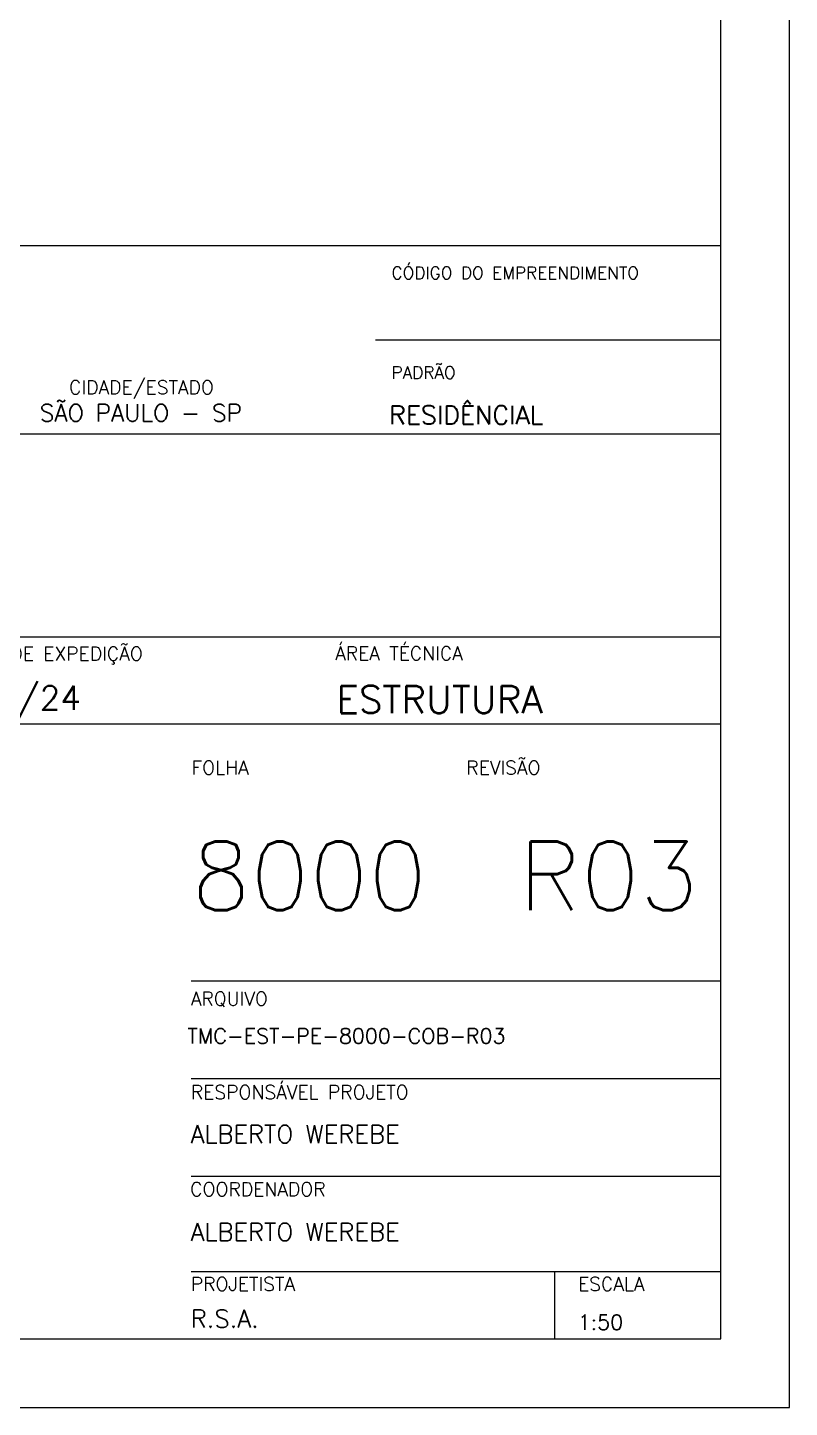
# Model space of a CAD drawing. Extents: x 715 to 5965, y 191 to 4191.
# Drawn here: x 5411 to 5965, y 191 to 1196 of the extents above; entities that cross this region are included whole.
import ezdxf

# ---------------------------------------------------------------- set-up
doc = ezdxf.new("R2010")
doc.units = 0
doc.header["$MEASUREMENT"] = 0
for name, color, linetype in [('1', 1, 'CONTINUOUS'), ('3', 3, 'CONTINUOUS'), ('4', 4, 'CONTINUOUS'), ('6', 6, 'CONTINUOUS')]:
    doc.layers.add(name, color=color, linetype=linetype)
doc.styles.get("Standard").update_dxf_attribs({"font": 'ROMANS.SHX'})

msp = doc.modelspace()

# ---------------------------------------------------------------- linework, layer by layer
at = {"layer": '1', "linetype": 'Continuous'}
for p, q in [((5914.844546, 1036.872508), (5030.612688, 1036.872508)), ((5914.844546, 968.311336), (5663.816196, 968.311336)), ((5914.844546, 899.750164), (5030.612688, 899.750164)), ((5914.844546, 751.859085), (5030.612688, 751.859085)), ((5914.844546, 688.637055), (5030.612688, 688.637055)), ((5914.844546, 501.436471), (5529.646444, 501.436471)), ((5914.844546, 430.201877), (5529.646444, 430.201877)), ((5914.844546, 358.967282), (5529.646444, 358.967282)), ((5914.844546, 289.767053), (5529.646444, 289.767053)), ((5794.059906, 289.767053), (5794.059906, 240.912167))]:
    msp.add_line(p, q, dxfattribs=at)
msp.add_lwpolyline([(715.34658, 190.908516), (5965.096797, 190.910592), (5965.096797, 4190.910592), (715.34658, 4190.908516), (715.34658, 190.908516)], dxfattribs=at)
at = {"layer": '6', "linetype": 'Continuous'}
msp.add_lwpolyline([(865.349047, 240.910092), (5915.101203, 240.912167), (5915.101203, 4140.911092), (865.349047, 4140.909016), (865.349047, 240.910092)], dxfattribs=at)

# ---------------------------------------------------------------- texts
at = {"layer": '3', "linetype": 'Continuous'}
for s, height, p in [('CÓDIGO DO EMPREENDIMENTO', 8.99991, (5675.466973, 1012.722106)), ('PADRÃO', 8.99991, (5675.466973, 940.096834)), ('CIDADE/ESTADO', 9.9999, (5440.73759, 928.901616)), ('DATA DE EXPEDIÇÃO', 9.9999, (5359.844605, 734.845932)), ('ÁREA TÉCNICA', 9.9999, (5634.43433, 735.12583)), ('REVISÃO', 9.9999, (5729.913347, 651.8665)), ('FOLHA', 9.9999, (5529.915347, 651.8665)), ('ARQUIVO', 9.9999, (5529.346812, 483.591852)), ('TMC-EST-PE-8000-COB-R03', 11, (5526.95075, 455.93174)), ('RESPONSÁVEL PROJETO', 10, (5529.346812, 415.520681)), ('ALBERTO WEREBE', 12.99987, (5529.275345, 383.446488)), ('COORDENADOR', 9.9999, (5528.938479, 344.8274)), ('ALBERTO WEREBE', 12.99987, (5529.275345, 312.211893)), ('PROJETISTA', 9.9999, (5529.346812, 275.808787)), ('ESCALA', 9.9999, (5811.238409, 275.808787)), ('R.S.A.', 13, (5529.275345, 249.06076)), ('1:50', 11, (5811.080907, 247.441857))]:
    msp.add_text(s, height=height, dxfattribs=at).set_placement(p)
at = {"layer": '4', "linetype": 'Continuous'}
for s, height, p in [('SÃO PAULO - SP', 12.499875, (5419.413128, 908.980013)), ('RESIDÊNCIAL', 13.5, (5673.744835, 906.91365)), ('JAN/24', 17.5, (5360.864402, 698.887764)), ('ESTRUTURA', 19.9998, (5635.454127, 696.510644))]:
    msp.add_text(s, height=height, dxfattribs=at).set_placement(p)
at = {"layer": '6', "linetype": 'Continuous'}
for s, p in [('8000', (5529.915347, 553.049031)), ('R03', (5768.147456, 553.049031))]:
    msp.add_text(s, height=50, dxfattribs=at).set_placement(p)

doc.saveas('drawing.dxf')
